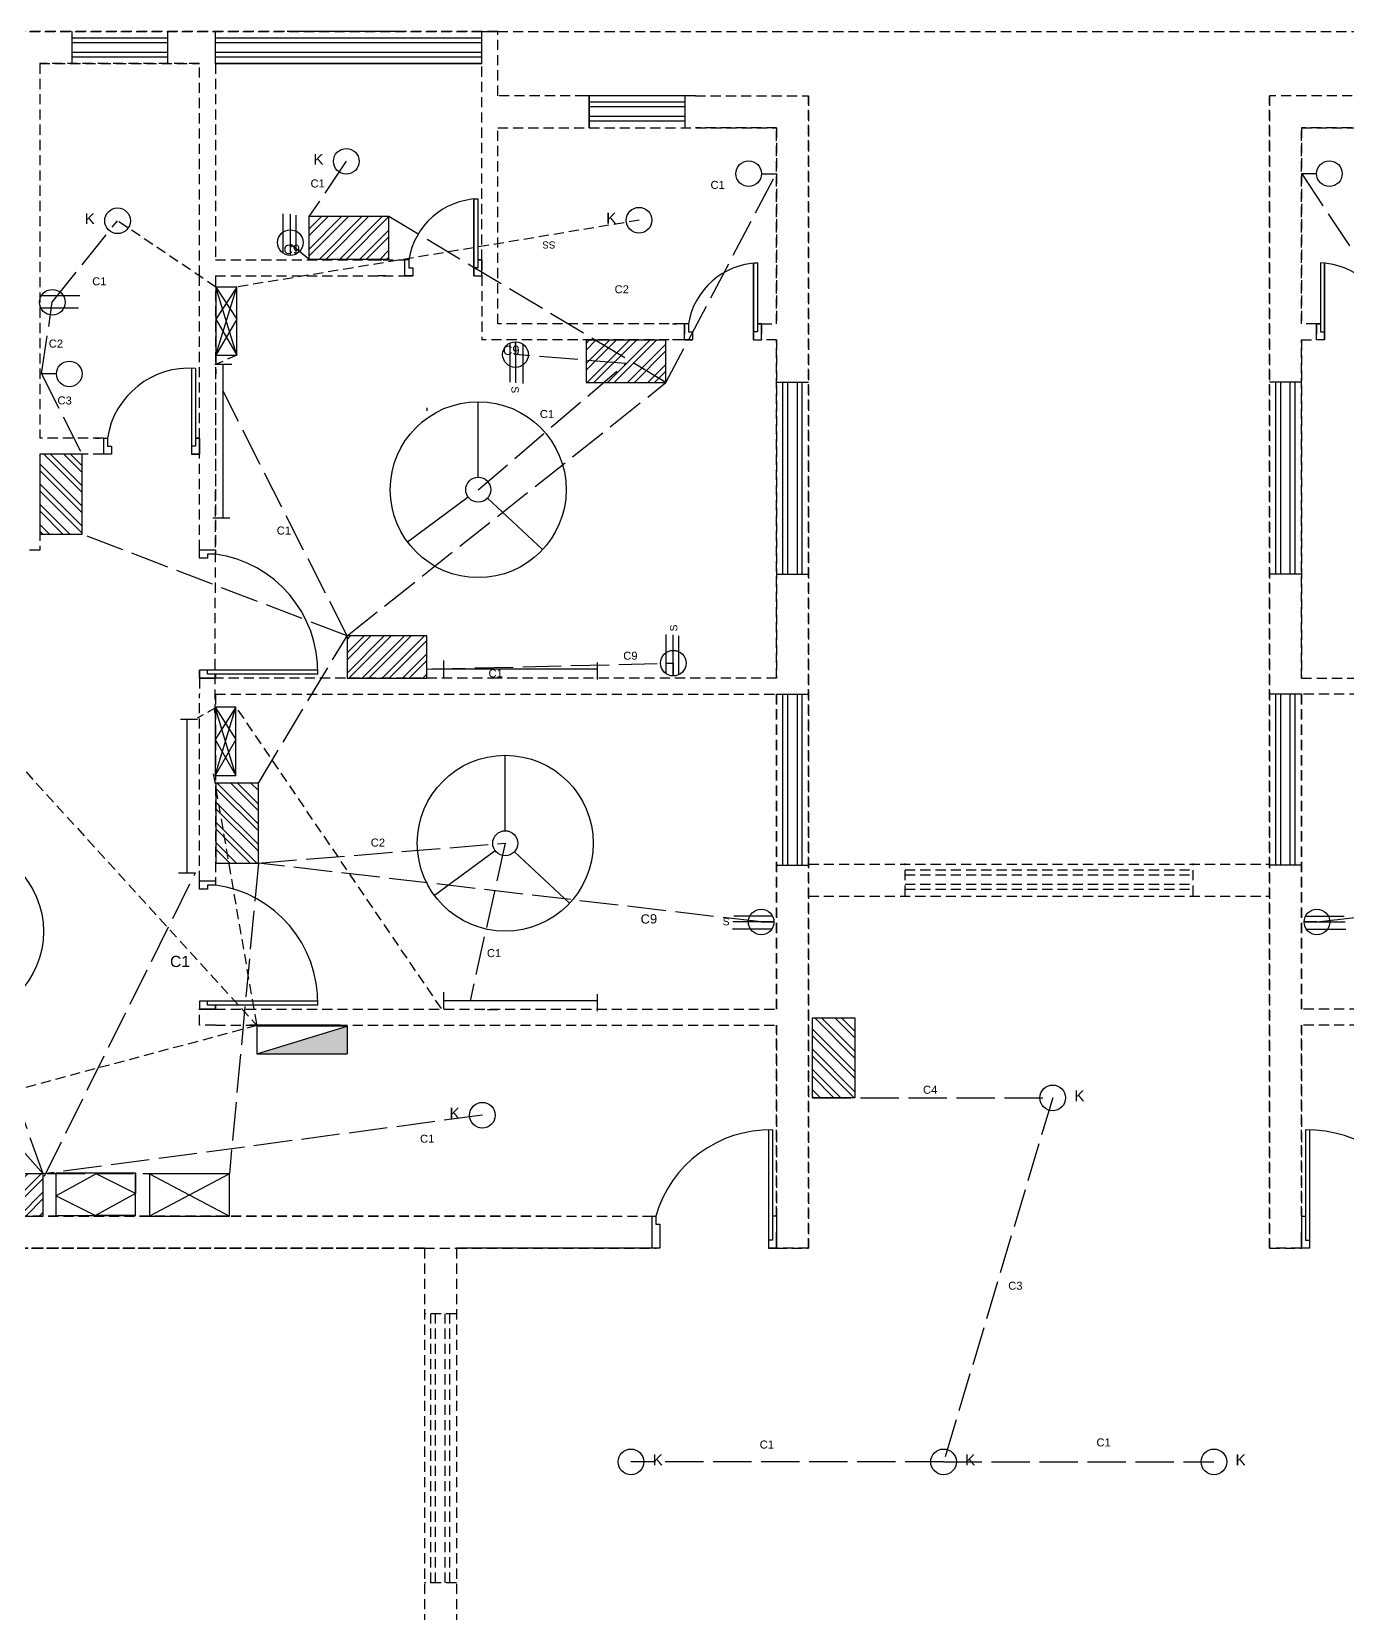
# Model space of a CAD drawing. Header units: millimetres. Extents: x 5814 to 14117, y 764 to 2474.
# Drawn here: x 6071.7 to 6482.8, y 1710.7 to 2204.7 of the extents above; entities that cross this region are included whole.
import ezdxf

# ---------------------------------------------------------------- set-up
doc = ezdxf.new("R2010")
doc.units = ezdxf.units.MM
doc.linetypes.add('ACAD_ISO02W100', pattern=[15, 12, -3])
doc.linetypes.add('HIDDEN2', pattern=[4.7625, 3.175, -1.5875])
doc.layers.get('0').update_dxf_attribs({"linetype": 'HIDDEN2'})
for name, color, linetype in [('conduit', 7, 'ACAD_ISO02W100'), ('doors', 6, 'Continuous'), ('emfittings', 7, 'Continuous'), ('fittings', 7, 'Continuous'), ('windows', 40, 'Continuous')]:
    doc.layers.add(name, color=color, linetype=linetype)
doc.layers.add('emconduit', color=1, linetype='HIDDEN2', plot=False)
doc.styles.get("Standard").update_dxf_attribs({"font": 'arial.ttf', "height": 4})

msp = doc.modelspace()

# ---------------------------------------------------------------- hatches: boundary and pattern name
at = {"layer": 'emfittings', "true_color": 0x000000}
h = msp.add_hatch(color=18, dxfattribs=at)
h.dxf.hatch_style = 1
h.paths.add_polyline_path([(6170.252, 1894.121), (6170.252, 1885.455), (6142.018, 1885.455)])
at = {"layer": 'fittings'}
h = msp.add_hatch(dxfattribs=at)
h.set_pattern_fill('ANSI32', color=256, scale=0.468168)
h.set_pattern_definition([(45, (5065.613, 1617.8395), (-3.1532, 3.1532), []), (45, (5067.715, 1617.8395), (-3.1532, 3.1532), [])])
h.paths.add_polyline_path([(6158.318, 2146.896), (6158.318, 2133.668), (6183.268, 2133.668), (6183.268, 2146.896)])
h = msp.add_hatch(dxfattribs=at)
h.set_pattern_fill('ANSI32', color=256, scale=0.468168)
h.set_pattern_definition([(45, (4979.0004, 1579.237), (-3.1532, 3.1532), []), (45, (4981.1025, 1579.237), (-3.1532, 3.1532), [])])
h.paths.add_polyline_path([(6244.93, 2108.294), (6244.93, 2095.066), (6269.881, 2095.066), (6269.881, 2108.294)])
h = msp.add_hatch(dxfattribs=at)
h.set_pattern_fill('ANSI32', color=256, scale=0.468168, angle=90)
h.set_pattern_definition([(135, (7070.479, 667.747), (-3.1532, -3.1532), []), (135, (7070.479, 669.8493), (-3.1532, -3.1532), [])])
h.paths.add_polyline_path([(6087.452, 2072.69), (6074.224, 2072.69), (6074.224, 2047.74), (6087.452, 2047.74)])
h = msp.add_hatch(dxfattribs=at)
h.set_pattern_fill('ANSI32', color=256, scale=0.468168)
h.set_pattern_definition([(45, (5053.704, 1486.914), (-3.1532, 3.1532), []), (45, (5055.8063, 1486.914), (-3.1532, 3.1532), [])])
h.paths.add_polyline_path([(6170.227, 2015.971), (6170.227, 2002.743), (6195.177, 2002.743), (6195.177, 2015.971)])
h = msp.add_hatch(dxfattribs=at)
h.set_pattern_fill('ANSI32', color=256, scale=0.468168, angle=90)
h.set_pattern_definition([(135, (7015.41, 565.0233), (-3.1532, -3.1532), []), (135, (7015.41, 567.1254), (-3.1532, -3.1532), [])])
h.paths.add_polyline_path([(6142.521, 1969.967), (6129.293, 1969.967), (6129.293, 1945.016), (6142.521, 1945.016)])
h = msp.add_hatch(dxfattribs=at)
h.set_pattern_fill('ANSI32', color=256, scale=0.468168, angle=90)
h.set_pattern_definition([(135, (6844.691, 491.6963), (-3.1532, -3.1532), []), (135, (6844.691, 493.7984), (-3.1532, -3.1532), [])])
h.paths.add_polyline_path([(6315.634, 1871.689), (6328.862, 1871.689), (6328.862, 1896.64), (6315.634, 1896.64)])
h = msp.add_hatch(dxfattribs=at)
h.set_pattern_fill('ANSI32', color=256, scale=0.468168, angle=90)
h.set_pattern_definition([(135, (6844.691, 491.6963), (-3.1532, -3.1532), []), (135, (6844.691, 493.7984), (-3.1532, -3.1532), [])])
h.paths.add_polyline_path([(6315.634, 1871.689), (6328.862, 1871.689), (6328.862, 1896.64), (6315.634, 1896.64)])
h = msp.add_hatch(dxfattribs=at)
h.set_pattern_fill('ANSI32', color=256, scale=0.468168)
h.set_pattern_definition([(45, (5173.54, 1318.884), (-3.1532, 3.1532), []), (45, (5175.642, 1318.884), (-3.1532, 3.1532), [])])
h.paths.add_polyline_path([(6050.391, 1847.941), (6050.391, 1834.713), (6075.341, 1834.713), (6075.341, 1847.941)])

# ---------------------------------------------------------------- linework, layer by layer
for p, q in [((6212.345, 2204.685), (6217.345, 2204.685)), ((6217.345, 2204.685), (6778.038, 2204.685)), ((6217.345, 2184.685), (6217.345, 2204.685)), ((6074.224, 2194.685), (6074.224, 2077.69)), ((6074.224, 2194.685), (6124.132, 2194.685)), ((6074.224, 2194.685), (6074.224, 2077.69)), ((6124.132, 2128.419), (6124.132, 2194.685)), ((6129.132, 2194.685), (6129.132, 2133.419)), ((6212.345, 2194.685), (6129.132, 2194.685)), ((6212.345, 2133.419), (6212.345, 2194.685)), ((6244.736, 2184.685), (6217.345, 2184.685)), ((6279.07, 2184.685), (6244.736, 2184.685)), ((6279.07, 2184.685), (6314.437, 2184.685)), ((6493.804, 2184.685), (6458.437, 2184.685)), ((6217.345, 2174.685), (6304.437, 2174.685)), ((6217.345, 2113.419), (6217.345, 2174.685)), ((6304.437, 2174.685), (6279.07, 2174.685)), ((6304.437, 2174.685), (6304.437, 2113.419)), ((6468.437, 2174.685), (6468.437, 2113.419)), ((6555.529, 2174.685), (6468.437, 2174.685)), ((6468.437, 2174.685), (6493.804, 2174.685)), ((6129.132, 2133.419), (6188.258, 2133.419)), ((6179.844, 2133.419), (6181.094, 2133.419)), ((6188.258, 2128.419), (6188.258, 2133.419)), ((6212.345, 2133.419), (6212.345, 2128.419)), ((6124.132, 2077.69), (6124.132, 2128.419)), ((6124.132, 2077.69), (6124.132, 2128.419)), ((6129.132, 2128.419), (6129.132, 2042.761)), ((6129.132, 2128.419), (6129.132, 2042.761)), ((6129.132, 2128.419), (6188.258, 2128.419)), ((6182.344, 2128.419), (6179.844, 2128.419)), ((6212.345, 2128.419), (6212.345, 2108.419)), ((6275.667, 2113.419), (6217.345, 2113.419)), ((6251.229, 2113.511), (6251.229, 2113.494)), ((6271.936, 2113.419), (6273.186, 2113.419)), ((6275.667, 2113.419), (6275.667, 2108.419)), ((6299.754, 2113.419), (6304.437, 2113.419)), ((6299.754, 2113.419), (6299.754, 2108.419)), ((6473.12, 2113.419), (6468.437, 2113.419)), ((6473.12, 2113.419), (6473.12, 2108.419)), ((6275.667, 2108.419), (6212.345, 2108.419)), ((6275.667, 2108.419), (6217.345, 2108.419)), ((6274.436, 2108.419), (6271.936, 2108.419)), ((6304.437, 2108.419), (6299.754, 2108.419)), ((6304.437, 2108.419), (6304.437, 2002.742)), ((6468.437, 2108.419), (6468.437, 2002.742)), ((6468.437, 2108.419), (6473.12, 2108.419)), ((6094.112, 2077.69), (6074.224, 2077.69)), ((6091.631, 2077.69), (6092.881, 2077.69)), ((6091.631, 2077.69), (6092.881, 2077.69)), ((6094.112, 2077.69), (6094.112, 2072.69)), ((6124.132, 2077.69), (6124.132, 2072.69)), ((6074.224, 2072.69), (6074.224, 2042.756)), ((6094.112, 2072.69), (6074.224, 2072.69)), ((6094.112, 2072.69), (6074.224, 2072.69)), ((6074.224, 2072.69), (6074.224, 2042.756)), ((6094.131, 2072.69), (6091.631, 2072.69)), ((6094.131, 2072.69), (6091.631, 2072.69)), ((6124.132, 2042.761), (6124.132, 2072.69)), ((6124.132, 2042.761), (6124.132, 2072.69)), ((6074.224, 2042.756), (6069.224, 2042.756)), ((6074.224, 2042.756), (6069.224, 2042.756)), ((6129.132, 2042.761), (6124.132, 2042.761)), ((6124.132, 2002.742), (6124.132, 1997.742)), ((6124.132, 2002.742), (6129.132, 2002.742)), ((6217.345, 2002.742), (6129.132, 2002.742)), ((6304.437, 2002.742), (6217.345, 2002.742)), ((6468.437, 2002.742), (6555.529, 2002.742)), ((6124.132, 1939.407), (6124.132, 1997.742)), ((6129.132, 1997.742), (6129.132, 1939.407)), ((6129.132, 1997.742), (6304.437, 1997.742)), ((6304.437, 1997.742), (6304.437, 1899.388)), ((6468.437, 1997.742), (6468.437, 1899.388)), ((6643.742, 1997.742), (6468.437, 1997.742)), ((6314.437, 1944.702), (6458.437, 1944.702)), ((6129.132, 1939.407), (6124.132, 1939.407)), ((6314.437, 1934.702), (6458.437, 1934.702)), ((6434.584, 1934.88), (6434.584, 1934.897)), ((6124.132, 1894.388), (6124.132, 1899.388)), ((6129.132, 1899.388), (6124.132, 1899.388)), ((6129.132, 1899.388), (6304.437, 1899.388)), ((6217.345, 1899.163), (6212.345, 1899.163)), ((6643.742, 1899.388), (6468.437, 1899.388)), ((6129.132, 1894.388), (6124.132, 1894.388)), ((6129.132, 1894.388), (6304.437, 1894.388)), ((6304.437, 1894.388), (6304.437, 1834.685)), ((6468.437, 1894.388), (6468.437, 1834.685)), ((6643.742, 1894.388), (6468.437, 1894.388)), ((5824.437, 1834.702), (6232.437, 1834.702)), ((5824.437, 1834.685), (6265.458, 1834.685)), ((6184.437, 1834.702), (6184.437, 1834.685)), ((6194.437, 1834.702), (6194.437, 1834.685)), ((6265.458, 1834.685), (6265.458, 1824.702)), ((6304.437, 1834.685), (6304.437, 1824.702)), ((6314.437, 1834.702), (6314.437, 1834.685)), ((6314.437, 1834.702), (6314.437, 1834.685)), ((6314.437, 1834.702), (6314.437, 1834.685)), ((6458.437, 1834.702), (6458.437, 1834.685)), ((6468.437, 1834.685), (6468.437, 1824.702)), ((5824.437, 1824.702), (6194.437, 1824.702)), ((5824.437, 1824.702), (6194.437, 1824.702)), ((5824.437, 1824.702), (6184.437, 1824.702)), ((6194.437, 1824.702), (6194.437, 1690.702)), ((6194.437, 1824.702), (6204.437, 1824.702)), ((6204.437, 1824.702), (6204.437, 1690.702)), ((6204.437, 1824.702), (6266.917, 1824.702)), ((6204.437, 1824.702), (6266.917, 1824.702)), ((6265.458, 1824.702), (6204.437, 1824.702))]:
    msp.add_line(p, q)
at = {"color": 31, "true_color": 0xfecc66}
for p, q in [((6344.584, 1934.88), (6344.584, 1944.88)), ((6434.584, 1934.88), (6434.584, 1944.88)), ((6204.393, 1804.263), (6194.393, 1804.263)), ((6204.393, 1720.263), (6194.393, 1720.263)), ((6204.393, 1720.263), (6194.393, 1720.263))]:
    msp.add_line(p, q, dxfattribs=at)
for points in [[(6194.437, 1824.702), (5814.437, 1824.702), (5814.437, 2204.685), (5917.614, 2204.685)], [(6194.437, 1824.702), (5814.437, 1824.702), (5814.437, 2204.685), (5917.614, 2204.685)], [(5906.529, 2204.685), (5814.437, 2204.685), (5814.437, 1824.702), (6184.437, 1824.702)], [(6184.437, 1824.702), (5814.437, 1824.702), (5814.437, 2204.685), (5906.529, 2204.685)], [(6184.437, 1824.702), (5814.437, 1824.702), (5814.437, 2204.685), (5906.529, 2204.685)], [(6184.437, 1824.702), (5814.437, 1824.702), (5814.437, 2204.685), (5906.529, 2204.685)], [(6217.345, 2204.685), (5994.836, 2204.685)], [(5994.836, 2204.685), (6217.345, 2204.685)], [(5994.836, 2204.685), (6217.345, 2204.685)], [(5994.836, 2204.685), (6217.345, 2204.685)], [(5994.836, 2204.685), (6212.345, 2204.685)], [(5994.836, 2204.685), (6212.345, 2204.685)], [(5994.836, 2204.685), (6212.345, 2204.685)], [(5994.836, 2204.685), (6212.345, 2204.685)], [(6074.224, 2194.685), (6124.132, 2194.685)], [(6124.132, 2194.685), (6074.224, 2194.685)], [(6074.224, 2194.685), (6124.132, 2194.685)], [(6314.437, 2184.685), (6314.437, 1824.702), (6301.937, 1824.702)], [(6314.437, 2184.685), (6314.437, 1824.702), (6301.937, 1824.702)], [(6314.437, 2184.685), (6314.437, 1824.702), (6301.937, 1824.702)], [(6314.437, 2184.685), (6314.437, 1824.702), (6301.937, 1824.702)], [(6304.437, 1824.702), (6314.437, 1824.702), (6314.437, 2184.685)], [(6314.437, 2184.685), (6314.437, 1824.702), (6304.437, 1824.702)], [(6314.437, 2184.685), (6314.437, 1824.702), (6304.437, 1824.702)], [(6314.437, 2184.685), (6314.437, 1824.702), (6304.437, 1824.702)], [(6468.437, 1824.702), (6458.437, 1824.702), (6458.437, 2184.685)], [(6458.437, 2184.685), (6458.437, 1824.702), (6468.437, 1824.702)], [(6468.437, 1824.702), (6458.437, 1824.702), (6458.437, 2184.685)], [(6458.437, 2184.685), (6458.437, 1824.702), (6468.437, 1824.702)], [(6458.437, 2184.685), (6458.437, 1824.702), (6468.437, 1824.702)], [(6458.437, 2184.685), (6458.437, 1824.702), (6468.437, 1824.702)], [(6304.437, 2174.685), (6304.437, 2113.419)], [(6304.437, 2113.419), (6304.437, 2174.685)], [(6304.437, 2174.685), (6304.437, 2113.419)], [(6468.437, 2174.685), (6468.437, 2113.419)], [(6468.437, 2113.419), (6468.437, 2174.685)], [(6468.437, 2174.685), (6468.437, 2113.419)], [(6304.437, 2108.419), (6304.437, 2002.742)], [(6304.437, 2002.742), (6304.437, 2108.419)], [(6304.437, 2108.419), (6304.437, 2002.742)], [(6468.437, 2108.419), (6468.437, 2002.742)], [(6468.437, 2002.742), (6468.437, 2108.419)], [(6468.437, 2108.419), (6468.437, 2002.742)], [(6232.437, 1834.702), (5824.437, 1834.702), (5824.437, 1997.742)], [(5824.437, 1997.742), (5824.437, 1834.685), (6265.458, 1834.685)], [(6232.437, 1834.702), (5824.437, 1834.702), (5824.437, 1997.742)], [(6304.437, 1997.742), (6304.437, 1899.388)], [(6304.437, 1899.388), (6304.437, 1997.742)], [(6304.437, 1997.742), (6304.437, 1899.388)], [(6468.437, 1997.742), (6468.437, 1899.388)], [(6468.437, 1899.388), (6468.437, 1997.742)], [(6468.437, 1997.742), (6468.437, 1899.388)], [(6304.437, 1834.685), (6304.437, 1894.388)], [(6304.437, 1894.388), (6304.437, 1834.702)], [(6468.437, 1834.685), (6468.437, 1894.388)], [(6468.437, 1894.388), (6468.437, 1834.702)], [(6266.917, 1824.702), (6204.437, 1824.702)], [(6266.917, 1824.702), (6204.437, 1824.702)], [(6266.917, 1824.702), (6204.437, 1824.702)], [(6266.917, 1824.702), (6204.437, 1824.702)]]:
    msp.add_lwpolyline(points)
for points in [[(6344.584, 1942.88), (6434.584, 1942.88)], [(6344.584, 1941.38), (6434.584, 1941.38)], [(6344.584, 1938.38), (6434.584, 1938.38)], [(6344.584, 1936.88), (6434.584, 1936.88)], [(6196.393, 1720.263), (6196.393, 1804.263)], [(6197.893, 1720.263), (6197.893, 1804.263)], [(6200.893, 1720.263), (6200.893, 1804.263)], [(6202.393, 1720.263), (6202.393, 1804.263)]]:
    msp.add_lwpolyline(points, dxfattribs=at)
msp.add_arc((6268.437, 1834.685), 36, 179.97214, 180)
at = {"layer": 'conduit'}
for p, q in [((6170.008, 2164.178), (6158.318, 2146.896)), ((6269.881, 2095.066), (6304.344, 2160.313)), ((6468.53, 2160.313), (6502.993, 2108.294)), ((6078.15, 2120.155), (6098.533, 2145.612)), ((6269.881, 2095.066), (6183.268, 2146.896)), ((6158.318, 2133.668), (6152.531, 2138.342)), ((6074.824, 2097.786), (6078.15, 2120.155)), ((6211.22, 2061.624), (6257.288, 2101.032)), ((6257.288, 2101.032), (6222.858, 2103.822)), ((6074.824, 2097.786), (6087.452, 2072.69)), ((6170.227, 2015.971), (6269.881, 2095.066)), ((6170.227, 2015.971), (6131.574, 2092.367)), ((6195.135, 2087.159), (6195.135, 2087.159)), ((6195.135, 2087.159), (6195.135, 2086.246)), ((6170.227, 2015.971), (6087.452, 2047.74)), ((6075.341, 1847.941), (5925.933, 2016.044)), ((6142.521, 1969.967), (6170.227, 2015.971)), ((6195.177, 2005.59), (6272.173, 2007.448)), ((6208.688, 2005.59), (6195.177, 2005.59)), ((6142.521, 1945.016), (6219.649, 1951.205)), ((6219.649, 1951.205), (6208.688, 1902.012)), ((6075.66, 1847.197), (6122.882, 1941.93)), ((6142.521, 1945.016), (6133.462, 1847.91)), ((6299.627, 1926.615), (6142.521, 1945.016)), ((6473.247, 1926.615), (6630.353, 1945.016)), ((6075.341, 1847.941), (6049.58, 1919.404)), ((6315.634, 1871.689), (6390.709, 1871.678)), ((6390.709, 1871.678), (6356.599, 1757.98)), ((6212.514, 1866.254), (6075.341, 1847.941)), ((6133.462, 1847.91), (6075.341, 1847.941)), ((6356.599, 1757.98), (6258.942, 1757.98)), ((6356.599, 1757.98), (6441.084, 1757.98))]:
    msp.add_line(p, q, dxfattribs=at)
at = {"layer": 'doors', "color": 215, "true_color": 0xa953a0}
for p, q in [((6209.845, 2152.392), (6211.095, 2152.473)), ((6209.845, 2128.419), (6209.845, 2152.392)), ((6211.095, 2152.473), (6211.095, 2133.419)), ((6189.508, 2133.419), (6188.258, 2133.419)), ((6188.258, 2128.419), (6188.258, 2133.419)), ((6189.508, 2133.419), (6189.508, 2130.919)), ((6189.508, 2130.919), (6190.758, 2130.919)), ((6190.758, 2130.919), (6190.758, 2128.419)), ((6211.095, 2130.919), (6209.845, 2130.919)), ((6209.845, 2130.919), (6209.845, 2128.419)), ((6212.345, 2133.419), (6211.095, 2133.419)), ((6211.095, 2133.419), (6211.095, 2130.919)), ((6212.345, 2128.419), (6212.345, 2133.419)), ((6297.254, 2132.392), (6298.504, 2132.473)), ((6297.254, 2108.419), (6297.254, 2132.392)), ((6298.504, 2132.473), (6298.504, 2113.419)), ((6475.62, 2132.392), (6474.37, 2132.473)), ((6474.37, 2132.473), (6474.37, 2113.419)), ((6475.62, 2108.419), (6475.62, 2132.392)), ((6190.758, 2128.419), (6188.258, 2128.419)), ((6209.845, 2128.419), (6212.345, 2128.419)), ((6276.917, 2113.419), (6275.667, 2113.419)), ((6275.667, 2108.419), (6275.667, 2113.419)), ((6276.917, 2113.419), (6276.917, 2110.919)), ((6276.917, 2110.919), (6278.167, 2110.919)), ((6278.167, 2110.919), (6278.167, 2108.419)), ((6298.504, 2110.919), (6297.254, 2110.919)), ((6297.254, 2110.919), (6297.254, 2108.419)), ((6299.754, 2113.419), (6298.504, 2113.419)), ((6298.504, 2113.419), (6298.504, 2110.919)), ((6299.754, 2108.419), (6299.754, 2113.419)), ((6473.12, 2108.419), (6473.12, 2113.419)), ((6473.12, 2113.419), (6474.37, 2113.419)), ((6474.37, 2113.419), (6474.37, 2110.919)), ((6474.37, 2110.919), (6475.62, 2110.919)), ((6475.62, 2110.919), (6475.62, 2108.419)), ((6278.167, 2108.419), (6275.667, 2108.419)), ((6297.254, 2108.419), (6299.754, 2108.419)), ((6475.62, 2108.419), (6473.12, 2108.419)), ((6121.632, 2099.568), (6121.632, 2072.69)), ((6121.632, 2099.568), (6121.632, 2072.69)), ((6122.882, 2099.502), (6122.882, 2075.19)), ((6122.882, 2099.502), (6122.882, 2075.19)), ((6094.112, 2077.69), (6094.112, 2072.69)), ((6094.112, 2077.69), (6095.362, 2077.69)), ((6094.112, 2077.69), (6094.112, 2072.69)), ((6095.362, 2077.69), (6095.362, 2075.19)), ((6095.362, 2077.69), (6095.362, 2075.19)), ((6095.362, 2077.69), (6095.362, 2075.19)), ((6095.362, 2077.69), (6095.362, 2075.19)), ((6095.362, 2075.19), (6096.612, 2075.19)), ((6095.362, 2075.19), (6096.612, 2075.19)), ((6096.612, 2075.19), (6096.612, 2072.69)), ((6096.612, 2075.19), (6096.612, 2072.69)), ((6096.612, 2075.19), (6096.612, 2072.69)), ((6096.612, 2075.19), (6096.612, 2072.69)), ((6122.882, 2075.19), (6121.632, 2075.19)), ((6122.882, 2075.19), (6121.632, 2075.19)), ((6122.882, 2075.19), (6121.632, 2075.19)), ((6122.882, 2075.19), (6121.632, 2075.19)), ((6122.882, 2075.19), (6121.632, 2075.19)), ((6122.882, 2075.19), (6121.632, 2075.19)), ((6124.132, 2077.69), (6124.132, 2072.69)), ((6124.132, 2077.69), (6124.132, 2072.69)), ((6096.612, 2072.69), (6094.112, 2072.69)), ((6121.632, 2072.69), (6124.132, 2072.69)), ((6121.632, 2072.69), (6124.132, 2072.69)), ((6129.132, 2042.761), (6124.132, 2042.761)), ((6124.132, 2040.261), (6124.132, 2042.761)), ((6129.132, 2042.761), (6124.132, 2042.761)), ((6124.132, 2040.261), (6124.132, 2042.761)), ((6126.632, 2040.261), (6124.132, 2040.261)), ((6126.632, 2040.261), (6124.132, 2040.261)), ((6129.132, 2041.511), (6126.632, 2041.511)), ((6126.632, 2041.511), (6126.632, 2040.261)), ((6129.132, 2041.511), (6126.632, 2041.511)), ((6126.632, 2041.511), (6126.632, 2040.261)), ((6129.132, 2042.761), (6129.132, 2041.511)), ((6129.132, 2042.761), (6129.132, 2041.511)), ((6152.883, 2005.242), (6124.132, 2005.242)), ((6161.056, 2005.242), (6124.132, 2005.242)), ((6124.132, 2005.242), (6124.132, 2002.742)), ((6129.132, 2002.742), (6124.132, 2002.742)), ((6126.632, 2003.992), (6126.632, 2005.242)), ((6126.632, 2003.992), (6126.632, 2005.242)), ((6152.847, 2003.992), (6126.632, 2003.992)), ((6161.078, 2003.992), (6126.632, 2003.992)), ((6129.132, 1939.407), (6124.132, 1939.407)), ((6124.132, 1936.907), (6124.132, 1939.407)), ((6126.632, 1936.907), (6124.132, 1936.907)), ((6129.132, 1938.157), (6126.632, 1938.157)), ((6126.632, 1938.157), (6126.632, 1936.907)), ((6129.132, 1939.407), (6129.132, 1938.157)), ((6152.883, 1901.888), (6124.132, 1901.888)), ((6124.132, 1901.888), (6124.132, 1899.388)), ((6161.056, 1901.888), (6124.132, 1901.888)), ((6124.132, 1901.888), (6124.132, 1899.388)), ((6129.132, 1899.388), (6124.132, 1899.388)), ((6124.132, 1899.388), (6129.132, 1899.388)), ((6129.132, 1899.388), (6124.132, 1899.388)), ((6126.632, 1900.638), (6126.632, 1901.888)), ((6126.632, 1900.638), (6126.632, 1901.888)), ((6152.847, 1900.638), (6126.632, 1900.638)), ((6161.078, 1900.638), (6126.632, 1900.638)), ((6129.132, 1900.638), (6129.132, 1899.388)), ((6129.132, 1899.388), (6129.132, 1900.638)), ((6301.937, 1861.626), (6301.937, 1824.702)), ((6303.187, 1861.649), (6303.187, 1827.202)), ((6469.687, 1861.649), (6469.687, 1827.202)), ((6470.937, 1861.626), (6470.937, 1824.702)), ((6301.937, 1853.453), (6301.937, 1824.702)), ((6303.187, 1853.417), (6303.187, 1827.202)), ((6469.687, 1853.417), (6469.687, 1827.202)), ((6470.937, 1853.453), (6470.937, 1824.702)), ((6265.458, 1834.685), (6266.708, 1834.685)), ((6265.458, 1834.685), (6265.458, 1824.702)), ((6266.708, 1834.685), (6266.708, 1832.185)), ((6266.708, 1832.185), (6267.958, 1832.185)), ((6267.958, 1832.185), (6267.958, 1824.702)), ((6304.437, 1829.702), (6304.437, 1824.702)), ((6468.437, 1829.702), (6468.437, 1824.702)), ((6267.958, 1824.702), (6265.458, 1824.702)), ((6303.187, 1827.202), (6301.937, 1827.202)), ((6303.187, 1827.202), (6301.937, 1827.202)), ((6301.937, 1824.702), (6304.437, 1824.702)), ((6470.937, 1824.702), (6468.437, 1824.702)), ((6469.687, 1827.202), (6470.937, 1827.202)), ((6469.687, 1827.202), (6470.937, 1827.202))]:
    msp.add_line(p, q, dxfattribs=at)
at = {"layer": 'doors'}
for p, q in [((6209.845, 2152.392), (6209.845, 2128.419)), ((6209.845, 2152.375), (6209.845, 2128.419)), ((6211.095, 2152.473), (6211.095, 2130.919)), ((6211.095, 2152.473), (6211.095, 2130.919)), ((6211.095, 2130.919), (6209.845, 2130.919)), ((6211.095, 2130.919), (6209.845, 2130.919)), ((6212.345, 2133.419), (6211.095, 2133.419)), ((6212.345, 2133.419), (6211.095, 2133.419)), ((6211.095, 2133.419), (6212.345, 2133.419)), ((6212.345, 2128.419), (6212.345, 2133.419)), ((6212.345, 2128.419), (6212.345, 2133.419)), ((6297.254, 2132.392), (6297.254, 2108.419)), ((6297.254, 2132.375), (6297.254, 2108.419)), ((6298.504, 2132.473), (6298.504, 2110.919)), ((6298.504, 2132.473), (6298.504, 2110.919)), ((6474.37, 2132.473), (6474.37, 2110.919)), ((6474.37, 2132.473), (6474.37, 2110.919)), ((6475.62, 2132.392), (6475.62, 2108.419)), ((6475.62, 2132.375), (6475.62, 2108.419)), ((6188.258, 2128.419), (6190.758, 2128.419)), ((6298.504, 2110.919), (6297.254, 2110.919)), ((6298.504, 2110.919), (6297.254, 2110.919)), ((6299.754, 2113.419), (6298.504, 2113.419)), ((6299.754, 2113.419), (6298.504, 2113.419)), ((6298.504, 2113.419), (6299.754, 2113.419)), ((6299.754, 2108.419), (6299.754, 2113.419)), ((6299.754, 2108.419), (6299.754, 2113.419)), ((6473.12, 2113.419), (6474.37, 2113.419)), ((6473.12, 2108.419), (6473.12, 2113.419)), ((6473.12, 2113.419), (6474.37, 2113.419)), ((6474.37, 2113.419), (6473.12, 2113.419)), ((6473.12, 2108.419), (6473.12, 2113.419)), ((6474.37, 2110.919), (6475.62, 2110.919)), ((6474.37, 2110.919), (6475.62, 2110.919)), ((6275.667, 2108.419), (6278.167, 2108.419)), ((6121.632, 2096.664), (6121.632, 2072.69)), ((6121.632, 2096.664), (6121.632, 2072.69)), ((6121.632, 2096.647), (6121.632, 2072.69)), ((6121.632, 2096.647), (6121.632, 2072.69)), ((6122.882, 2096.745), (6122.882, 2075.19)), ((6122.882, 2096.745), (6122.882, 2075.19)), ((6122.882, 2096.745), (6122.882, 2075.19)), ((6122.882, 2096.745), (6122.882, 2075.19)), ((6124.132, 2077.69), (6122.882, 2077.69)), ((6124.132, 2077.69), (6122.882, 2077.69)), ((6122.882, 2077.69), (6124.132, 2077.69)), ((6124.132, 2077.69), (6122.882, 2077.69)), ((6124.132, 2077.69), (6122.882, 2077.69)), ((6122.882, 2077.69), (6124.132, 2077.69)), ((6124.132, 2072.69), (6124.132, 2077.69)), ((6124.132, 2072.69), (6124.132, 2077.69)), ((6124.132, 2072.69), (6124.132, 2077.69)), ((6124.132, 2072.69), (6124.132, 2077.69)), ((6124.132, 2072.69), (6121.632, 2072.69)), ((6121.632, 2072.69), (6124.132, 2072.69)), ((6124.132, 2072.69), (6121.632, 2072.69)), ((6124.132, 2072.69), (6121.632, 2072.69)), ((6121.632, 2072.69), (6124.132, 2072.69)), ((6124.132, 2072.69), (6121.632, 2072.69)), ((6124.132, 2002.742), (6124.132, 2005.242)), ((6124.132, 2005.242), (6124.132, 2002.742)), ((6124.132, 2002.742), (6129.132, 2002.742)), ((6129.132, 2003.992), (6129.132, 2002.742)), ((6129.132, 2002.742), (6129.132, 2003.992)), ((6304.437, 1834.702), (6303.187, 1834.702)), ((6304.437, 1834.702), (6304.437, 1824.702)), ((6468.437, 1834.702), (6468.437, 1824.702)), ((6468.437, 1834.702), (6469.687, 1834.702)), ((6304.437, 1824.702), (6304.437, 1829.702)), ((6468.437, 1824.702), (6468.437, 1829.702)), ((6301.937, 1824.702), (6304.437, 1824.702)), ((6301.937, 1824.702), (6304.437, 1824.702)), ((6470.937, 1824.702), (6468.437, 1824.702)), ((6470.937, 1824.702), (6468.437, 1824.702))]:
    msp.add_line(p, q, dxfattribs=at)
at = {"layer": 'doors', "color": 215, "true_color": 0xa953a0}
for points in [[(6122.882, 2077.69), (6124.132, 2077.69)], [(6122.882, 2077.69), (6124.132, 2077.69)], [(6129.132, 2003.992), (6129.132, 2002.742)], [(6129.132, 1900.638), (6129.132, 1899.388)]]:
    msp.add_lwpolyline(points, dxfattribs=at)
for centre, radius, start, end in [((6211.941, 2129.759), 22.73, 92.13428, 170.73453), ((6299.351, 2109.759), 22.73, 92.13428, 170.73453), ((6473.523, 2109.759), 22.73, 9.26547, 87.86572), ((6120.906, 2073.729), 25.849, 85.61509, 171.18442), ((6120.906, 2073.729), 25.849, 85.61509, 171.18442), ((6124.07, 2004.841), 37.018, 358.68502, 82.1411), ((6124.07, 1901.487), 37.018, 358.68502, 82.1411), ((6302.337, 1824.64), 37.018, 88.68502, 164.2565), ((6470.536, 1824.64), 37.018, 15.7435, 91.31498)]:
    msp.add_arc(centre, radius, start, end, dxfattribs=at)
at = {"layer": 'emconduit'}
for p, q in [((6129.258, 2124.919), (6098.533, 2145.612)), ((6261.468, 2145.778), (6135.797, 2124.919)), ((6129.21, 2104.041), (6128.872, 1991.91)), ((6135.797, 2103.613), (6129.132, 2100.713)), ((6012.187, 2036.817), (6142.342, 1894.016)), ((6129.379, 1993.632), (6123.44, 1990.254)), ((6199.701, 1899.578), (6135.462, 1993.919)), ((6128.442, 1972.881), (6141.999, 1894.238)), ((6141.999, 1894.238), (5918.314, 1834.408))]:
    msp.add_line(p, q, dxfattribs=at)
at = {"layer": 'emfittings'}
for p, q in [((6129.258, 2124.919), (6135.797, 2114.891)), ((6129.258, 2103.613), (6135.797, 2124.919)), ((6135.797, 2124.919), (6129.258, 2114.891)), ((6135.797, 2103.613), (6129.258, 2124.919)), ((6135.797, 2114.891), (6129.258, 2103.613)), ((6129.258, 2114.891), (6135.797, 2103.613)), ((6128.996, 1993.663), (6135.535, 1983.635)), ((6128.996, 1972.357), (6135.535, 1993.663)), ((6135.535, 1993.663), (6128.996, 1983.635)), ((6135.535, 1972.357), (6128.996, 1993.663)), ((6135.535, 1983.635), (6128.996, 1972.357)), ((6128.996, 1983.635), (6135.535, 1972.357)), ((6168.057, 1894.382), (6139.824, 1894.382)), ((6170.252, 1894.121), (6142.018, 1894.121)), ((6142.018, 1885.455), (6170.252, 1894.121)), ((6170.252, 1894.121), (6170.252, 1885.455)), ((6142.018, 1885.455), (6170.252, 1885.455))]:
    msp.add_line(p, q, dxfattribs=at)
for points in [[(6129.258, 2124.919), (6129.258, 2103.613), (6135.797, 2103.613), (6135.797, 2124.919)], [(6128.996, 1993.663), (6128.996, 1972.357), (6135.535, 1972.357), (6135.535, 1993.663)]]:
    msp.add_lwpolyline(points, close=True, dxfattribs=at)
msp.add_lwpolyline([(6170.252, 1894.121), (6142.018, 1894.121), (6142.018, 1885.455)], dxfattribs=at)
at = {"layer": 'fittings'}
for p, q in [((6299.716, 2160.313), (6304.344, 2160.313)), ((6473.158, 2160.313), (6468.53, 2160.313)), ((6150.277, 2135.629), (6150.289, 2147.813)), ((6150.277, 2135.629), (6150.289, 2147.813)), ((6152.528, 2134.911), (6152.54, 2147.659)), ((6152.528, 2134.911), (6152.54, 2147.659)), ((6154.299, 2135.335), (6154.311, 2147.381)), ((6154.299, 2135.335), (6154.311, 2147.381)), ((6075.12, 2122.298), (6086.717, 2122.298)), ((6074.844, 2118.469), (6086.31, 2118.469)), ((6221.087, 2107.296), (6221.087, 2095.25)), ((6222.858, 2103.822), (6222.858, 2107.721)), ((6222.858, 2107.721), (6222.858, 2094.974)), ((6225.109, 2107.006), (6225.109, 2094.822)), ((6134.228, 2100.713), (6128.921, 2100.713)), ((6131.574, 2092.367), (6131.574, 2100.713)), ((6131.574, 2052.713), (6131.574, 2100.713)), ((6079.452, 2097.786), (6074.824, 2097.786)), ((6131.574, 2052.713), (6131.574, 2092.367)), ((6211.22, 2065.526), (6211.22, 2089.097)), ((6208.085, 2059.3), (6189.15, 2045.263)), ((6214.079, 2058.967), (6231.344, 2042.921)), ((6133.63, 2052.713), (6128.323, 2052.713)), ((6269.922, 2004.265), (6269.922, 2016.449)), ((6272.173, 2003.549), (6272.173, 2016.297)), ((6273.944, 2003.975), (6273.944, 2016.02)), ((6200.342, 2008.243), (6200.342, 2002.936)), ((6248.342, 2007.646), (6248.342, 2002.339)), ((6272.173, 2007.448), (6272.173, 2003.549)), ((6208.688, 2005.59), (6200.342, 2005.59)), ((6248.342, 2005.59), (6200.342, 2005.59)), ((6248.342, 2005.59), (6208.688, 2005.59)), ((6118.172, 1989.93), (6123.48, 1989.93)), ((6120.229, 1989.93), (6120.229, 1950.277)), ((6120.229, 1989.93), (6120.229, 1941.93)), ((6219.649, 1955.108), (6219.649, 1978.678)), ((6120.229, 1950.277), (6120.229, 1941.93)), ((6216.514, 1948.881), (6197.579, 1934.844)), ((6222.508, 1948.548), (6239.773, 1932.502)), ((6117.575, 1941.93), (6122.882, 1941.93)), ((6303.101, 1928.387), (6291.055, 1928.387)), ((6469.773, 1928.387), (6481.819, 1928.387)), ((6302.811, 1924.364), (6290.627, 1924.364)), ((6303.526, 1926.615), (6290.779, 1926.615)), ((6299.627, 1926.615), (6303.526, 1926.615)), ((6473.247, 1926.615), (6469.348, 1926.615)), ((6469.348, 1926.615), (6482.095, 1926.615)), ((6470.063, 1924.364), (6482.247, 1924.364)), ((6200.342, 1904.665), (6200.342, 1899.358)), ((6208.688, 1902.012), (6200.342, 1902.012)), ((6248.342, 1902.012), (6200.342, 1902.012)), ((6248.342, 1902.012), (6208.688, 1902.012)), ((6248.342, 1904.068), (6248.342, 1898.76)), ((6091.866, 1847.993), (6079.331, 1841.102)), ((6104.15, 1841.818), (6091.866, 1847.993)), ((6104.15, 1848.155), (6104.15, 1841.818)), ((6133.462, 1847.91), (6108.511, 1834.702)), ((6108.511, 1847.91), (6133.462, 1834.702)), ((6079.331, 1841.102), (6091.616, 1834.927)), ((6104.15, 1841.818), (6091.616, 1834.927)), ((6104.15, 1834.927), (6091.616, 1834.927))]:
    msp.add_line(p, q, dxfattribs=at)
for points in [[(6183.268, 2146.896), (6158.318, 2146.896), (6158.318, 2133.668), (6183.268, 2133.668)], [(6269.881, 2108.294), (6244.93, 2108.294), (6244.93, 2095.066), (6269.881, 2095.066)], [(6087.452, 2047.74), (6087.452, 2072.69), (6074.224, 2072.69), (6074.224, 2047.74)], [(6195.177, 2015.971), (6170.227, 2015.971), (6170.227, 2002.743), (6195.177, 2002.743)], [(6142.521, 1945.016), (6142.521, 1969.967), (6129.293, 1969.967), (6129.293, 1945.016)], [(6315.634, 1871.689), (6315.634, 1896.64), (6328.862, 1896.64), (6328.862, 1871.689)], [(6315.634, 1871.689), (6315.634, 1896.64), (6328.862, 1896.64), (6328.862, 1871.689)], [(6075.341, 1847.941), (6050.391, 1847.941), (6050.391, 1834.713), (6075.341, 1834.713)], [(6104.15, 1848.155), (6079.2, 1848.155), (6079.2, 1834.927), (6104.15, 1834.927)], [(6133.462, 1847.91), (6108.511, 1847.91), (6108.511, 1834.682), (6133.462, 1834.682)]]:
    msp.add_lwpolyline(points, close=True, dxfattribs=at)
for centre, radius in [((6170.008, 2164.178), 4.013), ((6295.716, 2160.313), 4), ((6477.158, 2160.313), 4), ((6098.533, 2145.612), 4.013), ((6261.468, 2145.778), 4.013), ((6152.531, 2138.81), 4), ((6152.531, 2138.81), 4), ((6078.15, 2120.155), 4), ((6222.858, 2103.822), 4), ((6083.452, 2097.786), 4), ((6211.22, 2061.624), 27.473), ((6211.22, 2061.624), 3.903), ((6272.173, 2007.448), 4), ((6219.649, 1951.205), 27.473), ((6219.649, 1951.205), 3.903), ((6047.935, 1923.616), 27.473), ((6299.627, 1926.615), 4), ((6473.247, 1926.615), 4), ((6390.709, 1871.678), 4.013), ((6390.709, 1871.678), 4.013), ((6212.514, 1866.254), 4.013), ((6258.942, 1757.98), 4.013), ((6258.942, 1757.98), 4.013), ((6258.942, 1757.98), 4.013), ((6258.942, 1757.98), 4.013), ((6356.599, 1757.98), 4.013), ((6441.084, 1757.98), 4.013)]:
    msp.add_circle(centre, radius, dxfattribs=at)
at = {"layer": 'windows'}
for p, q in [((6084.219, 2204.685), (6084.219, 2194.685)), ((6185.898, 2204.685), (6151.563, 2204.685)), ((6129.132, 2194.685), (6212.345, 2194.685)), ((6279.07, 2184.685), (6244.736, 2184.685)), ((6245.89, 2174.685), (6245.89, 2184.685)), ((6304.437, 2095.242), (6314.437, 2095.242)), ((6304.437, 2095.242), (6314.437, 2095.242)), ((6468.437, 2095.242), (6458.437, 2095.242)), ((6468.437, 2095.242), (6458.437, 2095.242)), ((6304.437, 2035.242), (6314.437, 2035.242)), ((6304.437, 2035.242), (6314.437, 2035.242)), ((6468.437, 2035.242), (6458.437, 2035.242)), ((6468.437, 2035.242), (6458.437, 2035.242))]:
    msp.add_line(p, q, dxfattribs=at)
at = {"layer": 'windows', "color": 31, "true_color": 0xfecc66}
for p, q in [((6084.219, 2204.685), (6084.219, 2194.685)), ((6114.219, 2194.685), (6114.219, 2204.685)), ((6129.132, 2194.685), (6129.132, 2204.685)), ((6212.345, 2194.685), (6212.345, 2204.685)), ((6245.89, 2184.685), (6245.89, 2174.685)), ((6275.89, 2174.685), (6275.89, 2184.685)), ((6304.437, 1997.742), (6314.437, 1997.742)), ((6468.437, 1997.742), (6458.437, 1997.742)), ((6304.437, 1944.339), (6314.437, 1944.339)), ((6468.437, 1944.339), (6458.437, 1944.339))]:
    msp.add_line(p, q, dxfattribs=at)
for points in [[(6114.219, 2202.685), (6084.219, 2202.685)], [(6114.219, 2201.185), (6084.219, 2201.185)], [(6212.345, 2202.685), (6129.132, 2202.685)], [(6212.345, 2201.185), (6129.132, 2201.185)], [(6114.219, 2198.185), (6084.219, 2198.185)], [(6114.219, 2196.685), (6084.219, 2196.685)], [(6212.345, 2198.185), (6129.132, 2198.185)], [(6212.345, 2196.685), (6129.132, 2196.685)], [(6275.89, 2182.685), (6245.89, 2182.685)], [(6275.89, 2181.185), (6245.89, 2181.185)], [(6275.89, 2178.185), (6245.89, 2178.185)], [(6275.89, 2176.685), (6245.89, 2176.685)], [(6306.437, 2035.242), (6306.437, 2095.242)], [(6306.437, 2035.242), (6306.437, 2095.242)], [(6307.937, 2035.242), (6307.937, 2095.242)], [(6307.937, 2035.242), (6307.937, 2095.242)], [(6310.937, 2035.242), (6310.937, 2095.242)], [(6310.937, 2035.242), (6310.937, 2095.242)], [(6312.437, 2035.242), (6312.437, 2095.242)], [(6312.437, 2035.242), (6312.437, 2095.242)], [(6460.437, 2035.242), (6460.437, 2095.242)], [(6460.437, 2035.242), (6460.437, 2095.242)], [(6461.937, 2035.242), (6461.937, 2095.242)], [(6461.937, 2035.242), (6461.937, 2095.242)], [(6464.937, 2035.242), (6464.937, 2095.242)], [(6464.937, 2035.242), (6464.937, 2095.242)], [(6466.437, 2035.242), (6466.437, 2095.242)], [(6466.437, 2035.242), (6466.437, 2095.242)], [(6306.437, 1944.339), (6306.437, 1997.742)], [(6307.937, 1944.339), (6307.937, 1997.742)], [(6310.937, 1944.339), (6310.937, 1997.742)], [(6312.437, 1944.339), (6312.437, 1997.742)], [(6460.437, 1944.339), (6460.437, 1997.742)], [(6461.937, 1944.339), (6461.937, 1997.742)], [(6464.937, 1944.339), (6464.937, 1997.742)], [(6466.437, 1944.339), (6466.437, 1997.742)]]:
    msp.add_lwpolyline(points, dxfattribs=at)
at = {"layer": 'windows'}
for points in [[(6129.132, 2194.685), (6212.345, 2194.685)], [(6212.345, 2194.685), (6129.132, 2194.685)], [(6129.132, 2194.685), (6212.345, 2194.685)]]:
    msp.add_lwpolyline(points, dxfattribs=at)

# ---------------------------------------------------------------- texts
at = {"layer": 'conduit'}
for s, p in [('C1', (6158.831, 2156.008)), ('C1', (6283.801, 2155.571)), ('C1', (6090.621, 2125.458)), ('C2', (6253.831, 2122.961)), ('C2', (6077.054, 2106.007)), ('C1', (6230.477, 2083.992)), ('C1', (6148.279, 2047.616)), ('C9', (6256.539, 2008.522)), ('C1', (6214.435, 2003.018)), ('C2', (6177.647, 1950.168)), ('C1', (6213.947, 1915.641)), ('C4', (6350.185, 1872.964)), ('C1', (6193.05, 1857.677)), ('C3', (6376.817, 1811.756)), ('C1', (6299.172, 1762.159)), ('C1', (6404.393, 1762.821))]:
    msp.add_text(s, height=2.5, dxfattribs=at).set_placement(p)
for s, height, rotation, p in [('C9', 2.8915, 1.0595, (6150.428, 2135.179)), ('C9', 2.8915, 1.0595, (6218.987, 2103.667)), ('C3', 2.5, 358.87814, (6079.752, 2088.285)), ('C3', 2.5, 358.87814, (6079.752, 2088.285)), ('C9', 2.8915, 1.0595, (6261.986, 1926.08))]:
    msp.add_text(s, height=height, rotation=rotation, dxfattribs=at).set_placement(p)
at = {"layer": 'conduit', "insert": (6121.163, 1916.029), "char_height": 3.4867, "attachment_point": 3}
msp.add_mtext_dynamic_manual_height_columns('C1', width=20.50289, gutter_width=17.433, heights=[0], dxfattribs=at)
at = {"layer": 'fittings'}
for s, height, p in [('K', 3.387, (6159.751, 2163.125)), ('K', 3.387, (6088.276, 2144.559)), ('K', 3.387, (6251.211, 2144.725)), ('S', 2.296, (6287.598, 1925.582)), ('K', 3.387, (6397.472, 1870.625)), ('K', 3.387, (6397.472, 1870.625)), ('K', 3.387, (6202.258, 1865.201)), ('K', 3.387, (6265.706, 1756.927)), ('K', 3.387, (6265.706, 1756.927)), ('K', 3.387, (6265.706, 1756.927)), ('K', 3.387, (6265.706, 1756.927)), ('K', 3.387, (6363.363, 1756.927)), ('K', 3.387, (6447.847, 1756.927))]:
    msp.add_text(s, height=height, dxfattribs=at).set_placement(p)
for s, height, rotation, p in [('SS', 2.1855, 180, (6235.34, 2139.144)), ('S', 2.296, 270, (6221.596, 2093.909)), ('S', 2.296, 90, (6273.436, 2017.362))]:
    msp.add_text(s, height=height, rotation=rotation, dxfattribs=at).set_placement(p)

doc.saveas('drawing.dxf')
